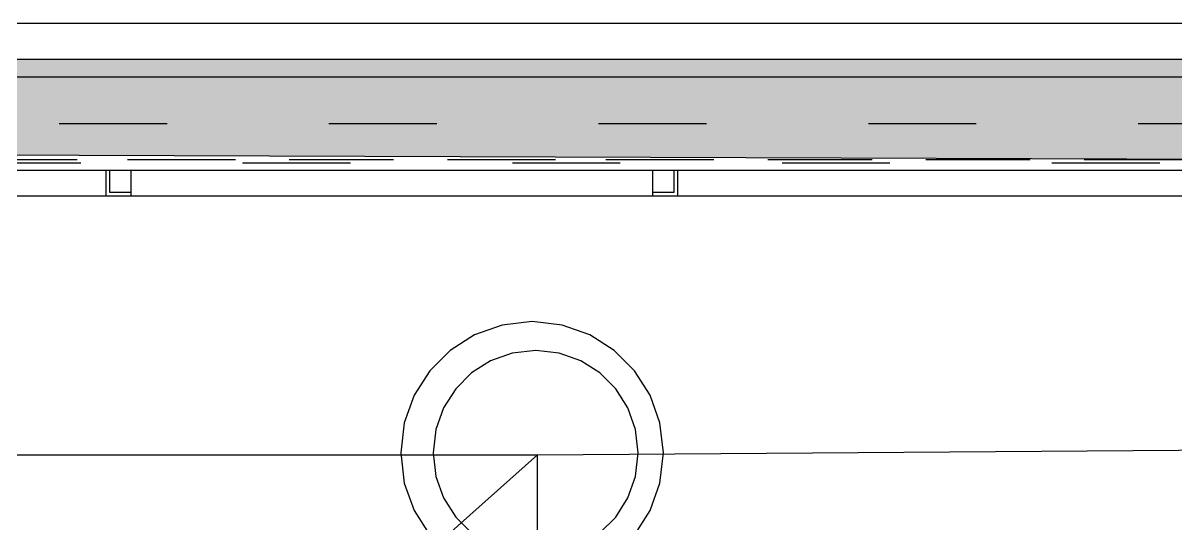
# Model space of a CAD drawing. Header units: metres. Extents: x 1 to 213, y 1 to 147.
# Drawn here: x 77.011 to 80.403, y 99.967 to 101.441 of the extents above; entities that cross this region are included whole.
import ezdxf

# ---------------------------------------------------------------- set-up
doc = ezdxf.new("R2010")
doc.units = ezdxf.units.M
for name, color, linetype in [('00-BASE-ARQUITECTURA', 8, 'Continuous'), ('PJ-GRAVILLA', 42, 'Continuous'), ('PJ-LIMITE-JARDIN', 7, 'Continuous'), ('PJ-RIEGO-SECTORES', 5, 'Continuous')]:
    doc.layers.add(name, color=color, linetype=linetype)

msp = doc.modelspace()

# ---------------------------------------------------------------- hatches: boundary and pattern name
at = {"layer": 'PJ-GRAVILLA'}
h = msp.add_hatch(dxfattribs=at)
h.set_pattern_fill('GRAVEL', scale=0.03)
h.paths.add_polyline_path([(69.2326, 101.3354), (84.1816, 101.3354), (84.3579, 101.2472), (84.3579, 101.1149), (84.1816, 101.0267), (71.5698, 101.0708), (70.8201, 100.9826), (70.6878, 100.8503), (70.5555, 100.0124), (69.1444, 100.0124), (68.7034, 100.3652), (67.7333, 100.3211), (67.5569, 100.1006), (67.5128, 94.1475), (67.8656, 93.8829), (70.8642, 93.927), (71.0847, 93.7066), (71.0847, 93.442), (70.8642, 93.2656), (67.601, 93.2656), (67.4246, 93.0451), (67.4246, 92.2072), (67.1159, 92.0309), (67.0277, 91.7663), (67.0718, 89.2527), (66.9395, 89.0763), (66.675, 89.1204), (66.6309, 90.9284), (66.7632, 91.3253), (66.675, 99.0423), (67.16, 100.1447), (67.5128, 100.5416), (68.4389, 101.159), (69.2326, 101.3354)])

# ---------------------------------------------------------------- linework, layer by layer
at = {"layer": '00-BASE-ARQUITECTURA'}
for points in [[(69.5501, 101.4412), (79.6254, 101.4412)], [(79.3397, 101.4412), (86.8433, 101.4412)], [(69.5501, 101.2825), (79.6254, 101.2825)], [(79.3397, 101.2825), (86.8433, 101.2825)], [(77.4347, 101.1449), (77.1172, 101.1449)], [(78.2284, 101.1449), (77.9109, 101.1449)], [(79.0222, 101.1449), (78.7047, 101.1449)], [(79.8159, 101.1449), (79.4984, 101.1449)], [(80.6097, 101.1449), (80.2922, 101.1449)], [(77.1701, 101.039), (76.8526, 101.039)], [(77.1807, 101.0285), (76.8632, 101.0285)], [(77.6358, 101.039), (77.3183, 101.039)], [(77.9744, 101.0285), (77.6569, 101.0285)], [(78.1014, 101.039), (77.7945, 101.039)], [(78.5777, 101.039), (78.2602, 101.039)], [(78.7682, 101.0285), (78.4507, 101.0285)], [(79.0433, 101.039), (78.7259, 101.039)], [(79.509, 101.039), (79.2021, 101.039)], [(79.5619, 101.0285), (79.2444, 101.0285)], [(79.9747, 101.039), (79.6678, 101.039)], [(80.3557, 101.0285), (80.0382, 101.0285)], [(80.6203, 101.039), (80.4298, 101.039), (80.1334, 101.039)], [(84.6949, 98.5096), (84.6949, 101.0073), (80.4615, 101.0073), (80.5144, 101.0073), (74.0798, 101.0073), (74.0269, 101.0073), (70.6402, 100.9861), (70.6402, 100.0442)], [(73.9528, 100.9332), (80.4615, 100.9332)], [(78.8952, 100.1765), (78.885, 100.2651), (78.8559, 100.3464), (78.8103, 100.4181), (78.7505, 100.4779), (78.6788, 100.5235), (78.5975, 100.5526), (78.5089, 100.5628), (78.4203, 100.5526), (78.339, 100.5235), (78.2673, 100.4779), (78.2075, 100.4181), (78.1619, 100.3464), (78.1328, 100.2651), (78.1226, 100.1765), (78.1328, 100.0879), (78.1619, 100.0066), (78.2075, 99.9349)], [(78.8211, 100.1765), (78.8131, 100.2456), (78.7904, 100.3091), (78.7548, 100.3651), (78.7081, 100.4119), (78.6521, 100.4475), (78.5886, 100.4702), (78.5195, 100.4781), (78.4503, 100.4702), (78.3868, 100.4475), (78.3308, 100.4119), (78.2841, 100.3651), (78.2485, 100.3091), (78.2258, 100.2456), (78.2179, 100.1765), (78.2258, 100.1073), (78.2485, 100.0438), (78.2841, 99.9878), (78.3308, 99.9411)], [(78.5248, 100.1712), (88.7694, 100.2453)], [(78.7081, 99.9411), (78.7548, 99.9878), (78.7904, 100.0438), (78.8131, 100.1073), (78.8211, 100.1765)], [(78.8103, 99.9349), (78.8559, 100.0066), (78.885, 100.0879), (78.8952, 100.1765)], [(71.5927, 100.1712), (78.5248, 100.1712)], [(73.7517, 95.2394), (73.7517, 95.9167), (78.5248, 100.1712)], [(78.5248, 94.2234), (78.5248, 100.1712)]]:
    msp.add_lwpolyline(points, dxfattribs=at)
for points in [[(77.2548, 100.9332), (77.3289, 100.9332), (77.3289, 101.0073), (77.2548, 101.0073)], [(77.2654, 100.9438), (77.3289, 100.9438), (77.3289, 101.0073), (77.2654, 101.0073)], [(78.8634, 100.9332), (78.9375, 100.9332), (78.9375, 101.0073), (78.8634, 101.0073)], [(78.8634, 100.9438), (78.9269, 100.9438), (78.9269, 101.0073), (78.8634, 101.0073)]]:
    msp.add_lwpolyline(points, close=True, dxfattribs=at)
at = {"layer": 'PJ-LIMITE-JARDIN'}
for points in [[(66.6309, 90.9284), (66.7632, 91.3253), (66.675, 99.0423), (67.16, 100.1447), (67.5128, 100.5416), (68.4389, 101.159), (69.2326, 101.3354), (69.2326, 101.3354), (84.1816, 101.3354)], [(84.1816, 101.0267), (71.5698, 101.0708), (70.8201, 100.9826), (70.6878, 100.8503), (70.5555, 100.0124), (69.1444, 100.0124), (68.7034, 100.3652), (67.7333, 100.3211), (67.5569, 100.1006), (67.5128, 94.1475), (67.8656, 93.8829), (70.8642, 93.927), (71.0847, 93.7066), (71.0847, 93.442), (70.8642, 93.2656), (67.601, 93.2656), (67.4246, 93.0451), (67.4246, 92.2072), (67.1159, 92.0309), (67.0277, 91.7663), (67.0718, 89.2527), (66.9395, 89.0763), (66.675, 89.1204)]]:
    msp.add_lwpolyline(points, dxfattribs=at)
at = {"layer": 'PJ-RIEGO-SECTORES'}
for points in [[(66.6309, 90.9284), (66.7632, 91.3253), (66.675, 99.0423), (67.16, 100.1447), (67.5128, 100.5416), (68.4389, 101.159), (69.2326, 101.3354), (84.1816, 101.3354)], [(84.1816, 101.0267), (71.5698, 101.0708), (70.8201, 100.9826), (70.6878, 100.8503), (70.5555, 100.0124), (69.1444, 100.0124), (68.7034, 100.3652), (67.7333, 100.3211), (67.5569, 100.1006), (67.5128, 94.1475), (67.8656, 93.8829), (70.8642, 93.927), (71.0847, 93.7066), (71.0847, 93.442), (70.8642, 93.2656), (67.601, 93.2656), (67.4246, 93.0451), (67.4246, 92.2072), (67.1159, 92.0309), (67.0277, 91.7663), (67.0718, 89.2527), (66.9395, 89.0763), (66.675, 89.1204)]]:
    msp.add_lwpolyline(points, dxfattribs=at)

doc.saveas('drawing.dxf')
